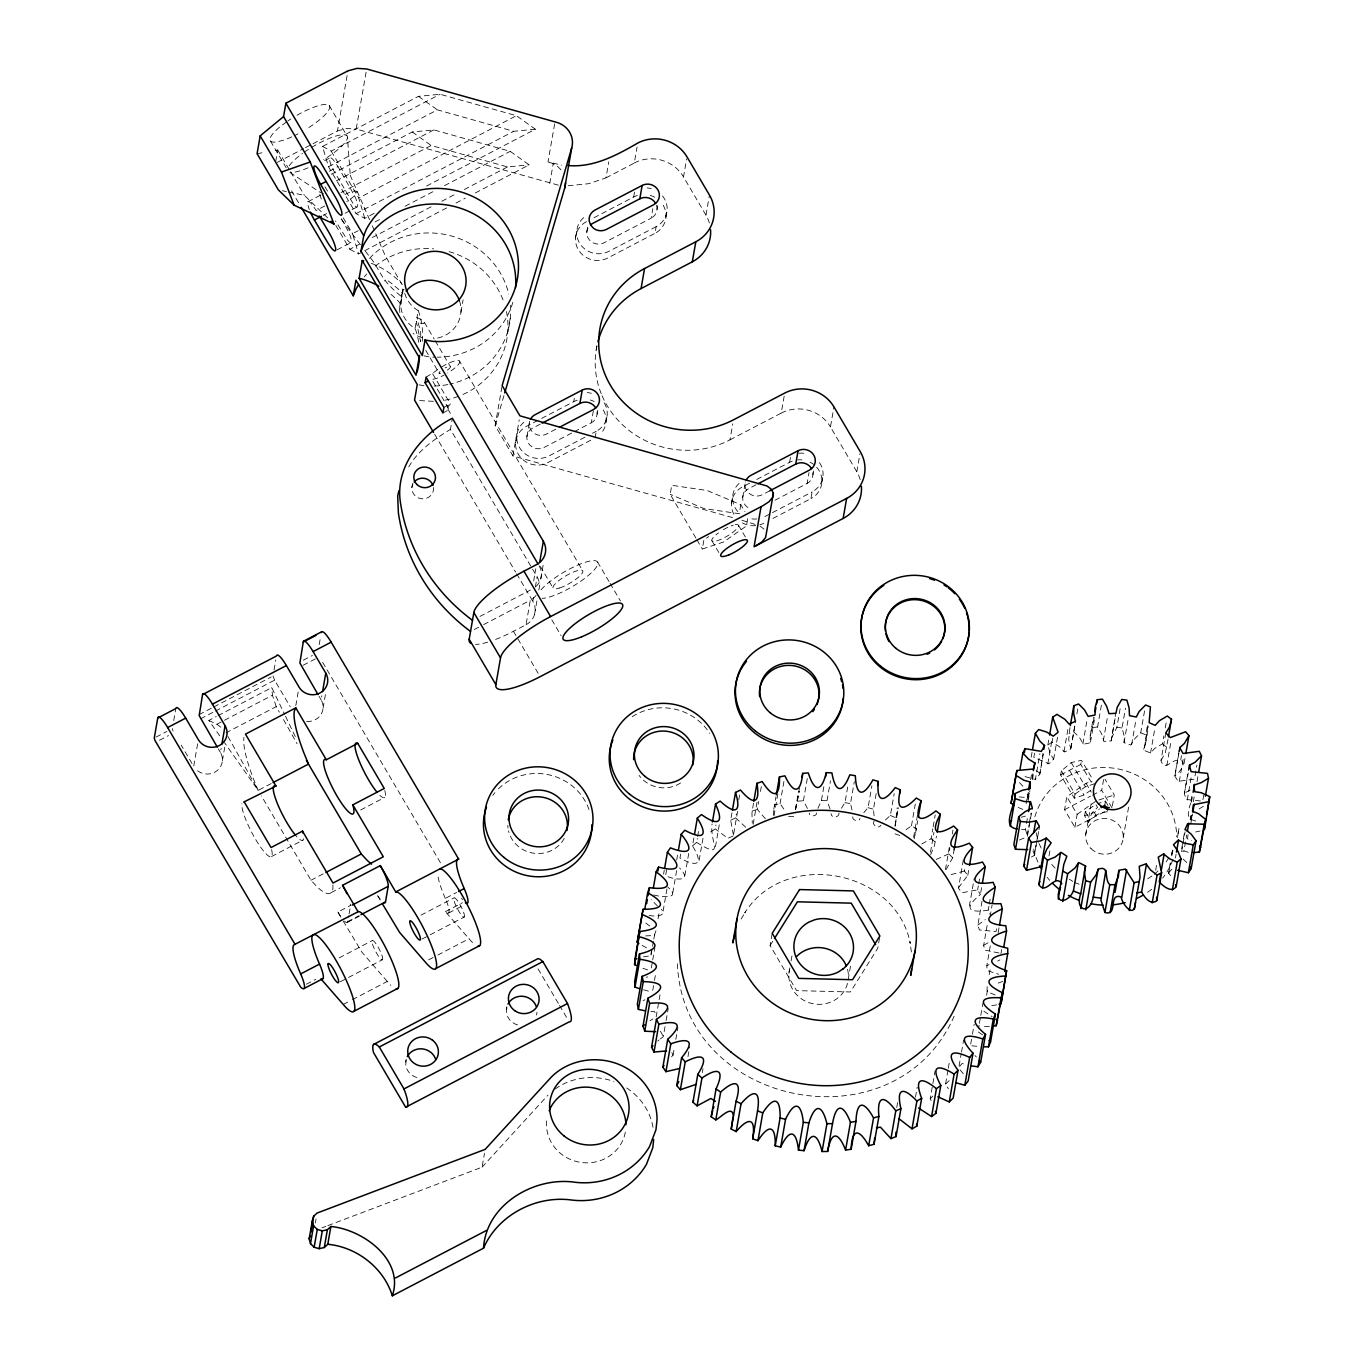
<?xml version="1.0" encoding="UTF-8"?>
<svg xmlns="http://www.w3.org/2000/svg" width="1364" height="1364" viewBox="0 0 1364 1364"><rect width="100%" height="100%" fill="white"/><g stroke="black" fill="none" stroke-linecap="round" stroke-linejoin="round"><path stroke-width="0.75" stroke-dasharray="5 3.75" d="M852.807 816.831C851.682 820.514 859.371 822.287 860.002 818.502M666.621 869.721L665.581 875.671C674.737 880.121 693.441 882.355 679.562 867.947M649.145 915.244C653.629 916.881 667.508 916.659 661.387 909.191M332.952 884.912L332.901 888.68A90.45 17.732 62.4 0 1 316.448 886.208L310.975 880.24L261.394 795.877M1190.704 803.072C1185.964 816.729 1187.891 820.054 1199.399 821.657M1189.186 765.75L1184.327 793.575L1186.237 799.492L1202.656 801.214L1203.696 795.263M1179.297 749.927L1174.779 776.048L1178.172 781.35L1194.438 779.134L1196.876 765.221M990.264 945.883L986.803 965.763L987.127 970.571L998.636 974.271M1165.811 732.86L1160.952 760.703C1164.788 771.547 1170.96 760.157 1177.388 760.345C1189.203 758.93 1180.406 772.536 1174.796 775.775M982.029 901.263L977.852 925.116L979.437 929.992L996.061 931.51L997.101 925.542M773.252 815.041L774.616 804.76L780.055 803.652L785.084 810.847M963.291 859.951L958.483 888.356L962.046 892.721L977.63 889.874L980.392 894.562C963.478 908.202 968.235 913.437 988.235 910.146L990.349 915.125L992.071 905.184M753.474 803.208L751.956 813.149L752.297 823.14M1147.84 725.46L1144.038 750.336L1150.568 753.03L1154.558 748.546L1162.469 743.84L1163.867 735.895M987.11 986.632L987.093 991.679L995.737 995.191M947.98 1070.211L945.525 1084.414L948.389 1088.745M1101.413 705.12L1097.594 726.995L1101.754 734.054L1103.902 741.402L1111.183 740.874L1115.599 714.276M874.068 821.23C871.289 825.288 879.286 829.329 880.888 825.186M983.819 1011.218L992.088 1016.572M1170.278 862.901L1168.522 873.131L1171.386 876.421M895.057 826.226L897.222 807.744M1069.973 727.609L1068.694 739.441L1070.706 749.024L1064.5 751.99L1059.231 746.5L1052.053 742.169L1047.842 745.017L1050.229 753.729L1053.622 759.066L1048.95 763.84L1033.81 757.378L1034.85 751.411M671.582 1056.776L673.083 1055.02L671.463 1051.985M643.518 956.88L650.628 955.738L651.617 950.793M1094.167 717.6L1090.262 735.264L1090.126 742.851L1083.323 744.25L1079.623 737.702L1073.775 731.82L1068.933 733.576M680.653 854.103L679.954 858.075C697.788 867.76 703.977 864.35 692.469 845.919L693.867 837.973M653.714 894.937C660.96 897.103 682.171 899.473 667.831 887.111M1166.629 747.182L1162.469 743.84M1025.438 816.132L1021.227 817.241M1143.68 749.313L1145.555 743.687L1147.294 724.796M914.204 838.843L916.267 828.698L911.476 825.851L905.969 829.721M173.722 720.584L175.82 708.564M275.733 161.429L277.727 149.989L273.601 150.722M197.644 743.789L193.688 766.398L181.207 745.136M197.61 770.796A15.379 14.612 9.9 0 0 220.422 752.434L221.138 748.324M222.366 760.754L225.248 744.318M313.004 143.714L337.437 130.961L347.922 70.843M558.319 185.146L356.175 129.069L366.677 68.967M274.062 670.014L275.818 659.988M295.817 705.597L298.324 691.207M319.21 644.626L320.608 636.613M306.61 721.403A15.379 14.612 9.9 0 0 321.12 699.851L321.836 695.742M323.063 708.172L325.928 691.736M399.703 306.849L402.857 288.98M418.68 342.211A80.51 76.469 9.9 0 0 415.508 329.372L412.371 326.695A30.758 29.207 9.9 0 1 400.811 307.019L401.954 297.028C380.658 279.381 378.067 270.26 402.636 293.141L403.846 286.184M416.958 317.505C425.994 321.375 427.409 326.763 416.276 321.41L420.555 341.546L420.794 333.464L416.958 317.505L418.168 310.549L415.491 308.895A30.758 29.207 9.9 0 1 403.915 289.202M411.877 487.545L412.525 483.845M344.461 921.109A18.09 3.546 62.4 0 0 347.752 921.604L348.775 915.756M349.116 913.812L350.463 906.02A18.09 3.546 62.4 0 0 350.412 904.059M460.947 312.203L463.112 299.807M538.814 589.998A18.09 17.186 9.9 0 0 537.126 576.904L450.427 429.37L452.371 418.237M315.374 1222.962L316.056 1219.007M507.766 332.134L510.477 316.55M732.434 517.587L512.932 455.9L495.149 425.636L502.14 385.569M554.637 123.885L547.987 161.958L561.815 165.112M549.76 183.475L553.255 163.441M416.873 1077.458A15.379 14.612 9.9 0 1 414.059 1076.384L411.519 1074.815A15.379 14.612 9.9 0 1 405.739 1064.96L406.353 1058.14M512.932 455.9L519.224 419.839M515.626 442.55L517.519 431.894A21.705 20.631 9.9 0 1 524.27 421.868M526.879 436.753L529.215 423.386M575.54 237.899L577.432 227.242A21.705 20.631 9.9 0 1 584.184 217.234M586.793 232.102L587.799 226.39M495.609 639.46A54.27 13.197 -30.4 0 0 513.444 631.293L526.027 624.729L530.306 600.245A18.09 17.186 9.9 0 0 536.973 594.107M533.665 580.945L535.813 568.703M568.106 185.76L588.685 183.697L605.991 177.849L608.787 161.822M526.027 624.729A18.09 17.186 9.9 0 0 532.864 601.388L533.921 595.267M535.353 587.1L537.126 576.904M534.535 614.499L537.041 600.211M540.758 578.865L543.247 564.594M573.75 401.647L574.329 398.305M596.187 350.037L596.886 346.03M605.991 177.849L634.277 163.083L637.073 147.039M574.295 431.672L591.277 422.806L593.613 409.456M633.663 197.013L634.533 192M597.125 414.127L597.79 410.325M595.096 437.963L596.256 431.28A21.705 20.631 9.9 0 0 602.018 399.925M606.042 421.698L607.202 415.014M517.57 1024.893A15.379 14.612 9.9 0 1 514.757 1023.818L512.216 1022.233A15.379 14.612 9.9 0 1 506.436 1012.395L507.05 1005.558M327.837 1225.622L482.055 1167.175L484.476 1153.33M588.003 227.993A11.577 10.997 9.9 0 0 604.013 242.792L651.191 218.172L652.862 208.624M657.022 209.493L657.704 205.674M586.486 221.65A21.705 20.631 9.9 0 0 578.285 249.646A21.705 20.631 9.9 0 0 607.832 257.949L655.01 233.312L656.169 226.646A21.705 20.631 9.9 0 0 666.382 214.353L667.115 210.38A21.705 20.631 9.9 0 0 661.932 195.274M665.956 217.064L667.115 210.38M709.348 222.98A36.18 34.373 9.9 0 0 705.972 215.137L683.5 176.911L686.655 158.872M705.972 215.137L709.468 195.103M695.896 538.064L670.184 494.314L671.753 485.294L707.081 490.494L740.822 504.714L744.932 511.705M747.711 518.746L746.449 525.958L723.602 541.985L702.324 549.01L703.892 539.991L708.786 536.546M602.053 395.696A90.45 85.932 9.9 0 0 729.979 439.856L732.775 423.829M663.586 874.136L664.268 870.164M651.054 955.005L653.475 941.092M653.816 939.114L655.214 931.152M658.062 918.773L659.46 910.828M731.462 503.197L732.639 496.513M651.344 967.894L652.384 961.927M652.725 959.932L654.805 948.014M663.109 911.084L667.269 887.231M652.742 990.434L654.123 982.489M654.481 980.494L655.521 974.527M676.68 860.087L678.078 852.142M672.759 892.806L676.919 868.953M740.822 504.714L739.254 513.716L703.926 508.533L670.184 494.314M742.715 497.4L745.051 484.049M656.152 1016.896L660.312 993.043M684.864 875.62L689.366 849.789M692.469 845.919L696.612 842.406L697.311 838.434M697.652 836.439L698.692 830.471M660.432 1038.874L663.262 1036.725L665.768 1022.54M666.109 1020.562L668.207 1008.627M699.135 860.377L703.636 834.529M729.979 439.856L781.214 413.104L784.726 393.071M696.612 842.406C726.04 860.599 709.348 841.776 712.076 823.958M673.049 1055.293L674.43 1047.347M675.828 1039.402L677.908 1027.467M710.678 831.904L715.265 828.92L715.964 824.947M715.435 846.737L719.254 824.879M789.586 462.311L790.455 457.298M687.985 1056.657L689.724 1046.717M733.389 834.956L730.661 820.258L732.059 812.296M730.661 820.258L735.622 817.854L736.321 813.882M738.742 799.969L739.782 794.001M733.747 833.523L738.248 807.676M702.307 1072.633L703.006 1068.643M775.042 500.213L807.113 483.47L809.023 472.575M812.961 474.791L813.626 470.972M753.167 824.333L757.685 798.486M772.996 518.422L810.932 498.61L812.092 491.927A21.705 20.631 9.9 0 0 817.854 460.572M765.357 818.758L757.344 809.398L758.725 801.435M760.464 791.495L761.845 783.55M860.19 479.634A36.18 34.373 9.9 0 0 856.814 471.791L830.454 426.932L833.95 406.898M821.878 482.362L823.038 475.678M773.814 809.074L775.946 796.781M774.002 815.877L778.162 792.024M780.055 803.652L784.215 779.799M879.524 938.04L877.751 948.236L850.42 991.969L796.593 990.622L770.097 945.542L772.229 933.3M795.468 809.193L798.588 791.308M795.638 809.722L799.457 787.863M795.451 809.415L799.577 791.239M856.814 471.791L859.951 453.752M807.454 808.477L803.413 800.753L807.573 776.9M788.921 973.35L789.637 969.207M791.086 960.938L792.518 952.669M817.957 808.323L821.435 800.48L823.856 786.568M829.994 808.869L827.027 800.736L830.488 780.856M841.418 808.221L844.964 802.646L848.084 784.76M852.023 810.011L850.488 803.584L854.307 781.708M863.787 812.739L868.067 807.659L871.886 785.8M874.102 815.808L873.437 809.261L876.217 793.354M850.522 966.155L848.357 978.551A29.855 28.354 9.9 0 1 813.524 1003.836A29.855 28.354 9.9 0 1 789.927 967.877M885.424 819.952L890.368 815.45L894.187 793.575M895.193 824.504L897.972 808.596M895.142 826.038L898.33 807.744M911.476 825.851L915.295 803.993M913.59 837.411L917.409 815.553M915.602 833.012L917.733 820.719M921.774 843.992L931.066 838.741L932.806 828.801M933.146 826.806L935.227 814.888M930.487 852.227L933.948 832.347M930.657 854.648L934.204 846.328L936.488 836.166M896.728 1107.517L898.126 1099.554M949.31 847.419L945.133 871.272L952.72 857.751L954.101 849.806M952.72 857.751L948.815 853.881L949.856 847.914M952.277 834.001L952.976 830.011M915.483 1097.133L917.222 1087.193M958.432 887.794L967.775 875.33L964.416 871.016L965.115 867.027M967.775 875.33L969.156 867.385M931.101 1100.612L930.214 1098.736L935.073 1070.911M969.378 906.02L974.237 878.194M977.63 889.874L978.329 885.901M978.67 883.906L979.71 877.939M948.321 1068.217L949.702 1060.271M980.733 892.567L982.114 884.622M959.08 1066.017L961.16 1054.099M961.518 1052.104L963.598 1040.186M988.235 910.146L988.934 906.173M989.275 904.179L990.656 896.233M998.96 952.993L984.655 950.077L983.666 945.337L987.144 925.457M970.691 1044.142L972.089 1036.197M972.43 1034.202L974.169 1024.262M982.489 1034.833L978.141 1031.815L979.079 1025.302M979.42 1023.307L980.46 1017.339M980.801 1015.362L982.898 1003.427M989.19 974.714L990.571 966.769M986.598 995.311L987.979 987.366M998.175 932.703L999.215 926.736M1031.201 757.173L1032.241 751.206M1026.12 803.737L1027.842 793.797M1019.232 796.951L1027.484 797.616L1028.524 791.666M1030.604 779.731L1031.985 771.785M1000.954 953.589L1001.653 949.617M1027.706 799.27L1029.104 791.308M1028.183 800.515L1029.905 790.574M1031.968 778.605L1033.008 772.655M1032.446 779.611L1033.827 771.649M1021.5 829.653L1025.421 829.465L1026.12 825.493M1026.461 823.498L1027.859 815.553M1043.307 754.122L1039.777 774.275L1035.378 779.475L1039.897 753.627M1027.245 834.853L1028.985 824.913M1029.343 822.935L1031.065 812.995M1027.45 836.217L1030.229 820.31M1030.57 818.315L1032.309 808.375M1039.845 774.002L1043.051 753.337M1047.842 745.017L1048.882 739.049M1047.825 763.84L1052.326 737.992M1052.053 742.169L1052.752 738.197M1031.406 857.069L1034.27 855.45L1038.447 831.597M1034.27 855.45L1039.453 827.147M1053.639 759.356L1058.157 733.508M1063.988 751.717L1068.148 727.865M1090.961 790.131L1084.005 795.007L1074.303 798.196L1060.646 774.957L1061.362 770.848L1071.217 762.578L1081.499 760.328L1093.058 780.003M1049.018 855.91L1050.058 849.942M1070.876 748.222L1075.156 723.875M1076.895 713.935L1077.935 707.967M1070.893 748.495L1075.753 720.669M1104.584 811.733L1074.9 827.249L1064.585 809.687L1066.836 796.781L1086.051 783.311L1092.018 781.35M1082.897 743.857L1087.057 720.004M1074.303 798.196L1075.037 794.087L1061.362 770.848M1091.285 782.322L1080.765 764.437L1081.499 760.328M1090.262 735.264L1093.382 717.362M1074.9 827.249L1077.151 814.342L1066.836 796.781M1090.501 742.118L1094.661 718.265M1084.619 815.757L1085.335 811.648L1095.769 804.334L1097.543 807.352L1091.746 813.115L1088.404 822.185L1084.619 815.757L1094.32 812.552L1099.537 808.903M1085.727 834.683L1091.746 800.276M1103.34 740.754L1107.5 716.901M1112.018 807.863L1101.703 790.319L1103.953 777.412M1111.183 740.874L1115.36 717.021M1111.37 738.47L1116.877 727.285L1120.697 705.427M1104.755 805.237L1105.471 801.128L1097.713 803.686M1144.549 710.968L1140.73 732.843L1134.899 738.538L1130.637 745.085L1124.021 742.613L1124.379 736.696L1122.043 727.984L1125.505 708.104M1112.342 806.022L1114.269 794.956L1104.976 779.168M1124.021 742.613L1128.574 716.782M1131.643 744.591L1136.144 718.76M1123.203 837.956L1128.863 805.578M1145.419 744.522L1148.539 726.62M1150.568 753.03L1155.069 727.183M1165.248 727.933L1166.646 719.987M1168.027 739.22L1165.419 752.536L1160.952 760.703M1166.783 765.647L1171.284 739.799M1155.7 870.351L1157.047 861.843M1175.035 775.264L1178.854 753.388M1180.764 759.612L1181.463 755.622M1179.263 781.64L1183.423 757.787M1184.088 763.465L1185.128 757.514M1171.659 854.955L1172.699 848.988M1168.692 873.659L1170.431 863.719M1171.812 855.774L1172.852 849.806M1184.327 793.575L1188.249 773.013M1177.609 836.422L1179.059 828.153L1177.32 837.632M1175.427 858.024L1176.126 854.052M1187.226 800.037L1191.744 774.189M1181.667 848.681L1183.048 840.718M1183.389 838.741L1185.128 828.801M1181.65 851.699L1182.69 845.731M1183.031 843.753L1185.111 831.818M1191.045 801.094L1192.085 795.127M1191.403 802.237L1192.784 794.291M1188.334 852.278L1183.935 850.948L1186.714 835.041M1190.175 819.662L1190.874 815.689M1193.295 801.776L1194.694 793.814M1190.482 820.173L1191.522 814.223M1197.012 781.674L1198.393 773.712M1191.386 819.406L1192.085 815.433M1190.772 823.992L1192.511 814.052M415.065 328.366L416.276 321.41M1034.594 854.989L1032.923 850.914M402.687 289.748L402.636 293.141M983.666 945.337L988.559 942.473M1188.044 834.598L1187.498 838.894L1191.659 840.48M816.559 812.961C816.934 816.814 809.023 816.883 809.176 813.063M930.214 1098.736L932.788 1096.127M655.982 930.708L654.345 935.465L645.036 935.943M495.149 425.636L504.714 392.968M986.803 965.763L989.053 964.553M977.852 925.116L985.388 919.609M945.542 1084.124L949.753 1080.066M382.483 959.71L382.704 958.415A10.861 2.131 62.4 0 0 377.947 946.821A10.861 2.131 62.4 0 0 372.236 940.597L372.014 941.91A10.861 2.131 62.4 0 0 376.771 953.504A10.861 2.131 62.4 0 0 382.483 959.71L347.615 977.92M464.254 917.017L464.476 915.721A10.861 2.131 62.4 0 0 459.719 904.127A10.861 2.131 62.4 0 0 454.007 897.904L453.786 899.217A10.861 2.131 62.4 0 0 458.543 910.811A10.861 2.131 62.4 0 0 464.254 917.017L429.387 935.227M1168.539 872.841L1173.108 867.896M838.979 813.08C839.644 817.923 830.676 818.059 831.085 813.609M1171.505 853.915L1172.972 850.352M1088.404 822.185C1092.428 815.604 1101.038 812.074 1108.557 811.699M954.118 1016.265C894.972 1150.346 679.289 1106.716 677.311 960.017M741.129 919.046L745.511 911.783L744.744 912.891C784.794 848.868 895.483 869.021 910.265 943.138L909.924 941.808L911.749 954.374M408.774 466.914C418.117 450.291 434.536 439.123 450.427 429.37M1182.741 851.579L1183.935 850.948M770.097 945.542L773.371 940.29M1166.101 861.963L1169.34 857.138M959.745 1066.307L962.063 1063.494L965.559 1064.517M482.055 1167.175L547.97 1095.156M1154.404 874.392L1160.014 868.885M426.097 377.146L434.877 371.69A17.186 4.177 -30.4 0 1 438.117 369.235M432.627 373.736L450.41 403.983L448.364 406.336A17.186 4.177 -30.4 0 0 449.165 409.575L431.655 379.294L433.564 379.175A17.186 4.177 -30.4 0 0 443.863 375.202M971.833 1045.796L979.488 1046.546M657.721 1041.056L659.136 1039.88M286.474 121.925L279.995 126.835A34.373 8.355 -30.4 0 0 277.386 141.788L283.286 140.236A34.373 8.355 -30.4 0 0 297.966 133.86M899.729 835.484L894.409 833.643M733.099 835.996L727.916 838.331L715.265 828.92M1190.226 790.08L1184.787 792.876M1203.338 806.329L1197.541 809.926M1075.037 794.087L1085.454 786.772L1095.156 783.584M1077.151 814.342L1096.366 800.856L1114.269 794.956M1147.772 878.74L1152.751 875.483M1019.419 840.036L1026.904 836.848M649.946 1020.766L652.947 1018.925M555.165 1089.018C571.908 1076.81 594.636 1074.474 613.953 1081.499M936.13 859.456L948.815 853.881M1060.646 774.957L1080.765 764.437M277.284 162.367L303.592 148.625M305.485 147.636L311.111 144.703M374.128 213.415L364.751 218.308L356.055 213.619L328.485 166.715L322.518 146.442L418.458 96.35L440.129 94.269L516.427 115.701L535.37 129.205L426.625 185.998M322.518 146.442L331.213 151.131L440.129 94.269M324.7 160.611L329.935 157.866M328.485 166.715L437.401 109.853L513.699 131.302L535.37 129.205M329.27 171.233L338.016 166.681L354.964 196.552A15.379 3.018 62.4 0 1 353.583 204.412L332.305 168.198A15.379 3.018 62.4 0 1 333.668 160.321L338.016 166.681M331.35 174.234L412.235 131.984L433.905 129.904L510.204 151.353L529.147 164.856L474.774 193.245M336.26 180.883L433.905 129.904M307.991 201.719L323.711 193.518M341.051 192.563L431.177 145.488L507.493 166.937L529.147 164.856M324.803 205.964L316.073 210.533A15.379 3.018 62.4 0 0 308.571 201.565A15.379 3.018 62.4 0 0 309.321 209.51M323.149 215.427L326.644 213.602M364.751 218.308L358.766 198.036L516.427 115.701M345.092 213.261L350.343 210.516M352.083 209.613L357.334 206.868M356.055 213.619L513.699 131.302M446.659 207.925L358.527 253.943L352.56 233.67L358.186 230.738M375.066 221.906L382.585 217.984M405.108 206.237L435.133 190.551M444.511 185.657L510.204 151.353M337.13 249.817L351.111 242.519M335.8 225.401L349.832 249.254L359.209 244.361M372.355 237.489L432.405 206.135M441.8 201.241L456.821 193.398M464.323 189.477L507.493 166.937M456.036 203.031L465.397 198.138M594.005 217.711L634.004 196.842A21.722 20.631 9.9 0 1 637.551 195.444M656.169 226.646L608.992 251.266A21.705 20.631 9.9 0 1 586.708 250.362A21.705 20.631 9.9 0 1 576.716 231.232M443.88 407.41L450.41 403.983M442.908 412.968L449.438 409.558M537.859 420.385L526.572 426.284A21.705 20.631 9.9 0 0 518.371 454.28A21.705 20.631 9.9 0 0 547.919 462.584L591.379 439.89M541.61 418.424L574.091 401.476A21.722 20.631 9.9 0 1 577.637 400.078M540.263 424.136L532.727 428.074A11.577 10.997 9.9 0 0 528.345 443.01A11.577 10.997 9.9 0 0 544.1 447.443L572.403 432.661M555.779 429.2L546.435 434.076A11.577 10.997 9.9 0 1 529.607 421.271M584.934 437.196L549.078 455.917A21.705 20.631 9.9 0 1 516.905 439.907L516.803 435.866M592.488 433.258L596.256 431.28M156.076 737.089L166.902 731.428M199.059 714.634L212 707.882M213.858 706.91L271.163 676.987M159.469 740.277L168.488 735.571M200.644 718.777L213.585 712.025M215.427 711.053L274.607 680.159L290.225 706.723M219.672 735.776L208.845 720.431L216.245 716.56M218.087 715.606L271.743 687.592L284.599 714.361M208.845 720.431L216.842 724.25L272.442 695.231L271.743 687.592M225.913 732.877L276.227 706.603L279.347 712.161M479.958 616.409L530.374 590.083M749.569 483.197L742.408 486.931A21.705 20.631 9.9 0 0 734.207 514.944M756.73 479.463L789.927 462.14A21.722 20.631 9.9 0 1 793.473 460.725M474.28 629.486L481.748 625.599M483.623 624.61L530.306 600.245M756.099 484.783L748.563 488.738A11.577 10.997 9.9 0 0 751.155 508.977M769.825 490.801L762.271 494.74A11.577 10.997 9.9 0 1 745.443 481.918M764.914 516.564L770.575 513.614M772.467 512.625L812.092 491.927M271.214 783.567L258.171 790.37L224.48 742.613M271.504 856.541L302.961 840.105M360.676 809.977L384.716 797.411M310.975 880.24L324.018 873.42M331.111 892.653L340.42 887.794M340.864 917.085L337.897 912.039L351.111 905.15M347.752 921.604L359.073 915.687M347.206 922.524L360.42 915.636M472.575 942.592A43.409 8.508 62.4 0 1 469.046 938.739L445.38 911.646A21.739 4.263 62.5 0 0 445.329 898.399L456.65 892.482M339.227 957.852L372.236 940.597M420.982 915.159L454.007 897.904M306.371 984.228L315.8 979.301M445.38 911.646L462.362 902.78M448.739 912.959L463.828 905.065M340.284 981.739L345.791 978.875M422.056 939.046L427.563 936.181M343.251 1004.433L350.582 1000.596M352.423 999.641L387.274 981.432A43.409 8.508 62.4 0 0 390.803 985.285M428.688 959.813L436.02 955.994M437.861 955.022L469.046 938.739M1064.585 809.687L1090.569 796.133M1092.428 795.161L1101.703 790.319M997.715 961.023L999.897 959.881M303.371 660.176L312.39 655.47M303.149 665.257L317.59 657.721M643.109 1000.699L644.933 999.744M337.437 130.961L346.609 128.472L356.175 129.069M1002.881 981.364L996.487 983.734M321.904 1227.873L325.86 1226.372M752.093 811.154L757.344 809.398M1200.013 831.017L1195.614 832.006M646.178 977.272L647.627 976.914M964.416 871.016L948.321 875.347M996.624 1004.876L990.434 1005.899M257.08 153.689L265.349 152.205M793.643 816.61L788 816.61M1092.445 727.541L1097.594 726.995M1027.484 797.616L1030.349 791.256M797.855 801.179L803.413 800.753M989.377 1026.427L983.683 1026.478M433.377 401.323L416.31 400.419M650.85 1011.355L654.72 1011.713L656.135 1016.333M660.398 1031.235L663.347 1036.452M821.435 800.48L827.027 800.736M1025.063 776.61L1035.378 779.475M1116.877 727.285L1122.043 727.984M844.964 802.646L850.488 803.584M424.085 355.885L429.387 356.857A80.51 76.469 9.9 0 0 435.304 357.163M419.038 384.836L424.34 385.807M1022.812 809.381L1016.163 806.618M282.365 190.721L286.372 191.574M288.367 191.983L304.411 195.376L328.076 218.325M643.586 989.804L651.122 991.884M1025.421 829.465L1027.467 835.655M741.914 520.247L758.333 525.413M647.61 969.872L640.807 967.553M868.067 807.659L873.437 809.261M1074.44 882.406L1080.135 884.588M1140.73 732.843L1145.572 734.736M890.368 815.45L895.483 817.684M646.536 947.809L641.029 944.809M349.832 249.254L358.527 253.943M216.842 724.25L221.906 727.933M1069.308 879.217L1072.735 881.349M289.969 172.461L320.711 192.699M418.458 96.35L437.401 109.853M412.235 131.984L431.177 145.488M1039.59 773.218L1036.555 770.796M649.776 926.088L644.371 921.911M1183.117 859.098L1187.021 862.747M760.021 526.078L764.471 529.471M931.066 838.741L935.448 842.134M735.622 817.854L745.767 827.3M1022.881 786.261L1017.987 780.958M1055.105 868.152L1049.82 862.236M657.482 906.037L651.31 899.694M974.936 1055.497L976.368 1056.981M960.12 1069.905L963.325 1073.707M387.274 981.432L361.903 952.174L341.853 918.756M360.386 244.685L340.523 218.104M365.433 251.266L374.282 262.809L384.938 280.95M400.743 304.002L400.061 303.098A80.51 76.469 9.9 0 0 388.672 292.544M461.543 898.211L462.549 899.626M1105.471 801.128L1108.318 805.971M1086.051 783.311L1091.2 792.092M1071.217 762.578L1085.454 786.772M1069.785 770.813L1084.005 795.007M1094.32 812.552L1096.093 815.587M1085.335 811.648L1089.12 818.076M738.436 525.208L745.358 536.973M711.906 540.741L718.811 552.505M696.97 539.888L702.324 549.01M597.603 562.121L609.026 581.524M610.049 583.298L620.432 600.944M329.15 105.471L346.933 135.735A34.373 8.355 -30.4 0 1 323.558 159.707M441.8 366.831A17.186 4.177 -30.4 0 1 459.446 361.017L582.616 570.578M331.213 151.131L358.766 198.036M402.244 284.718L385.398 256.057L372.15 225.469M424.443 322.484L434.161 339.005M435.235 340.847L450.342 366.541M425.738 350.36L439.225 373.293M324.99 186.783L328.008 191.915M343.251 217.848L352.56 233.67M341.46 218.769L348.741 232.204A15.379 3.018 62.4 0 1 347.377 240.064L335.51 220.917M447.886 409.081L452.2 416.395M540.366 566.435L553.273 588.378M277.727 149.989L289.475 169.954M290.532 171.779L304.411 195.376M270.481 141.089L286.167 167.772M551.772 619.785L561.098 635.675M291.555 190.824L300.165 205.487M434.639 434.298L515.592 572.01M516.666 573.852L532.864 601.388M513.444 631.293L540.127 676.68M538.064 968.883L558.456 1003.597M559.53 1005.421L568.123 1020.033M322.637 662.29L441.407 864.367M319.04 696.322L321.12 699.851M377.606 895.688L380.573 900.734M218.342 748.904L220.422 752.434M283.507 719.578L297.045 743.704M227.993 736.577L258.171 790.37L253.585 779.236A90.45 17.732 62.4 0 1 244.003 737.395M274.607 680.159L273.022 676.015M276.227 706.603L272.442 695.231M285.519 716.288L296.534 739.237M1039.061 843.532L1041.516 848.885M369.593 219.775L350.054 174.882L350.326 175.99L347.479 137.935M418.168 310.549L418.612 311.555A80.51 76.469 9.9 0 1 422.431 341.273M173.04 731.07L172.324 728.598M319.875 194.251L322.262 202.366M1036.163 832.807L1038.362 842.253M401.954 297.028L401.903 294.181M340.233 915.773A18.09 3.546 62.4 0 1 337.897 912.039M271.607 849.602A30.758 6.036 62.4 0 1 258.325 843.753A30.758 6.036 62.4 0 1 241.888 803.737M380.215 899.149A18.09 3.546 62.4 0 1 377.964 896.063M445.329 898.399A43.409 8.508 62.4 0 1 437.742 874.46M303.575 838.758A30.758 6.036 62.4 0 1 295.477 835.194M384.818 790.489A30.758 6.036 62.4 0 1 379.738 795.229M632.248 716.697A54.27 51.559 9.9 0 1 709.706 733.338M680.568 782.97A29.855 28.354 9.9 0 1 639.051 775.383M653.015 1127.329A61.602 58.516 9.9 0 0 645.905 1108.028A61.653 58.567 9.9 0 0 625.445 1087.176M625.36 1132.137A39.778 37.783 9.9 0 1 579.393 1162.162A39.778 37.783 9.9 0 1 547.083 1117.832M492.847 795.331A54.27 51.559 9.9 0 1 494.927 792.62M498.406 788.852A54.27 51.559 9.9 0 1 551.278 775.383A54.27 51.559 9.9 0 1 590.101 813.08M564.236 838.366A29.855 28.354 9.9 0 1 533.955 853.25A29.855 28.354 9.9 0 1 508.55 830.847M508.039 828.101A29.855 28.354 9.9 0 1 507.834 825.305M345.058 194.472A14.475 3.512 -30.4 0 1 356.857 191.83A14.475 3.512 -30.4 0 1 346.78 201.514M459.446 361.017A17.186 4.177 -30.4 0 1 447.75 373.003M539.07 565.77A18.09 17.186 9.9 0 1 536.018 586.469M798.793 453.24A21.705 20.631 9.9 0 1 807.215 453.973M816.678 467.255A21.722 20.631 9.9 0 1 810.932 498.627M797.616 459.924A21.722 20.631 9.9 0 1 801.862 459.89M810.028 462.174A21.722 20.631 9.9 0 1 813.609 464.408M763.755 523.247A21.705 20.631 9.9 0 1 759.867 524.816M755.724 525.634A21.705 20.631 9.9 0 1 739.731 521.15M756.884 518.951A21.705 20.631 9.9 0 1 748.444 518.218M737.822 511.619A21.705 20.631 9.9 0 1 740.106 482.532M781.214 413.104A36.18 34.373 9.9 0 1 830.454 426.932M587.202 392.559A21.705 20.631 9.9 0 1 591.379 393.326M603.297 409.95A21.722 20.631 9.9 0 1 601.507 432.814M590.22 399.993A21.722 20.631 9.9 0 1 594.192 401.528M647.116 187.925A21.705 20.631 9.9 0 1 651.293 188.675M663.211 205.316A21.722 20.631 9.9 0 1 655.01 233.329M650.134 195.359A21.722 20.631 9.9 0 1 657.687 199.11M634.226 162.998A36.18 34.475 11.1 0 1 683.5 176.911M601.234 393.736A90.45 85.932 9.9 0 1 596.955 345.893M487.732 642.171A54.27 13.197 -30.4 0 1 475.524 644.354M433.445 487.425A10.861 10.315 9.9 0 1 420.828 498.644A10.861 10.315 9.9 0 1 413.019 483.691M812.893 472.626A11.577 10.997 9.9 0 1 807.113 483.47M597.057 411.979A11.577 10.997 9.9 0 1 591.277 422.806M656.476 205.214A11.577 10.997 9.9 0 1 651.191 218.172M735.196 524.697A15.379 3.734 -30.4 0 1 733.355 531.926A15.379 3.734 -30.4 0 1 714.071 541.389A15.379 3.734 -30.4 0 1 718.436 532.915M723.363 529.692A15.379 3.734 -30.4 0 1 728.581 526.964M731.053 525.924A15.379 3.734 -30.4 0 1 733.286 525.157M311.657 147.363A34.373 8.355 -30.4 0 1 346.933 135.735M308.094 167.789A34.373 8.355 -30.4 0 1 290.805 172.324M289.219 165.862A34.373 8.355 -30.4 0 1 302.552 153.399M304.257 152.171A34.373 8.355 -30.4 0 1 310.139 148.284M296.96 115.275A34.373 8.355 -30.4 0 1 329.423 105.812A34.373 8.355 -30.4 0 1 305.775 129.461M287.889 120.936A34.373 8.355 -30.4 0 1 290.839 118.992M447.307 370.173A6.513 1.586 -30.4 0 0 450.154 367.581L450.444 366.967A6.513 1.586 -30.4 0 0 445.124 367.922M440.521 373.429A6.513 1.586 -30.4 0 1 440.043 371.468M512.83 302.348A80.51 76.469 9.9 0 1 437.281 357.18M510.494 305.28A80.51 76.469 9.9 0 1 449.796 384.154M447.869 384.563A80.51 76.469 9.9 0 1 434.212 386.08M369.491 258.461A80.51 76.469 9.9 0 1 449.915 235.58A80.51 76.469 9.9 0 1 508.772 294.113M459.48 300.864A30.758 29.207 9.9 0 1 434.059 338.63M422.107 337.59A30.758 29.207 9.9 0 1 413.036 333.413M399.84 312.578A30.758 29.207 9.9 0 1 402.909 295.903M371.264 263.303A80.51 76.469 9.9 0 1 401.886 283.865M506.453 311.538A80.51 76.469 9.9 0 1 460.111 395.696M458.304 396.395A80.51 76.469 9.9 0 1 443.215 400.505M364.273 276.892A80.51 76.469 9.9 0 1 366.763 274.045M375.134 266.219A80.51 76.469 9.9 0 1 433.582 248.845M449.097 251.675A80.51 76.469 9.9 0 1 503.947 302.416M541.048 589.845A34.373 8.355 -30.4 0 1 586.077 562.019A34.373 8.355 -30.4 0 1 587.765 575.932A34.373 8.355 -30.4 0 1 542.088 598.319M549.607 162.418A21.705 20.631 9.9 0 1 562.667 172.358M847.504 969.327A29.855 28.354 9.9 0 1 848.442 976.709M1172.904 859.542A72.36 68.746 9.9 0 1 1162.622 878.143M1151.625 889.26A72.36 68.746 9.9 0 1 1145.197 893.863M1049.717 880.343A72.36 68.746 9.9 0 1 1047.16 877.308M1037.987 862.184A72.36 68.746 9.9 0 1 1033.349 847.317M1034.85 816.746A72.36 68.746 9.9 0 1 1113.877 768.222A72.36 68.746 9.9 0 1 1176.723 836.848M506.368 1009.531A15.379 14.612 9.9 0 1 506.879 1006.717M536.99 1012.207A15.379 14.612 9.9 0 1 536.478 1015.021M405.671 1062.096A15.379 14.612 9.9 0 1 406.182 1059.282M559.683 587.952A17.186 4.177 -30.4 0 0 582.888 571.687A17.186 4.177 -30.4 0 0 561.269 578.796A17.186 4.177 -30.4 0 0 559.683 587.952M1091.064 848.647A18.806 17.868 9.9 0 0 1122.572 841.4A18.806 17.868 9.9 0 0 1099.776 818.912A18.806 17.868 9.9 0 0 1091.064 848.647"/><path stroke-width="1.5" d="M1135.394 902.491C1134.712 919.558 1122.487 904.792 1121.123 896.983C1107.807 892.533 1118.514 916.403 1104.925 912.482L1109.784 884.656C1103.919 879.712 1109.887 864.606 1098.105 869.277L1093.246 897.12C1090.024 914.937 1074.542 911.067 1080.714 893.863L1085.574 866.038L1079.316 862.798L1078.259 863.156L1073.4 890.999C1067.756 904.042 1052.428 904.161 1060.561 887.231M1058.259 899.098L1063.835 864.299L1066.836 856.234L1061.09 852.364L1055.156 857.018L1047.501 860.224L1043.699 856.78L1046.699 849.329L1051.15 842.901L1046.376 838.076L1040.613 840.872L1031.389 842.441L1028.592 838.212L1039.368 826.328L1036.367 820.872L1028.763 822.185L1020.357 821.469L1018.738 816.729L1025.165 811.631L1032.36 808.102L1030.57 801.708L1024.057 801.503L1015.106 798.622L1014.765 793.678L1022.352 790.285L1030.263 788.58L1030.195 781.998L1023.904 780.259L1015.941 775.366L1016.913 770.507L1033.435 769.006L1035.123 763.141L1028.558 759.134L1022.847 753.116L1025.046 748.666L1041.329 751.376L1044.602 745.631L1039.931 741.232L1035.361 733.321L1038.669 729.552L1046.717 732.059L1053.247 736.151L1058.106 732.246L1052.701 717.191L1056.912 714.344L1064.841 719.271L1069.086 724.062L1075.361 721.403L1073.707 713.781L1073.792 705.751L1078.617 703.995L1084.482 709.877L1088.182 716.407L1094.985 715.026L1095.121 707.422L1097.304 699.698L1102.453 699.169L1106.613 706.211L1109.034 713.679L1115.923 713.304L1117.235 707.251L1121.737 699.459L1126.903 700.158L1129.102 707.95L1129.511 715.708L1136.314 716.987L1139.179 711.462L1145.59 705L1150.415 706.91L1149.153 722.681L1155.189 725.358L1159.417 720.703L1167.328 716.015L1171.488 719.34M1105.897 870.334L1100.919 900.189L1104.925 912.482M874.682 1137.764L874.034 1144.294L868.68 1145.726C858.996 1128.233 851.92 1128.233 851.119 1149.289L845.595 1150.057C838.246 1131.37 831.256 1130.909 827.658 1151.438L822.066 1151.523C817.207 1131.898 810.301 1131.063 804.044 1150.705L798.486 1150.108C796.252 1129.835 789.432 1128.659 780.685 1147.107L775.229 1145.828C775.741 1125.249 768.955 1123.714 757.941 1140.696L752.689 1138.77C755.997 1118.224 749.262 1116.315 736.185 1131.574L731.223 1129.034L732.997 1117.201M937.187 832.193L940.308 814.291L935.926 810.915C920.223 823.259 913.624 820.634 921.126 800.856L916.335 798.025C902.32 812.364 895.619 810.233 900.342 789.841L895.227 787.608C883.139 803.754 876.37 802.049 878.297 781.436L872.926 779.833C863.02 797.565 856.217 796.218 855.347 775.741L849.823 774.82C842.304 793.899 835.433 792.893 831.887 772.894L826.294 772.638C821.35 792.774 814.393 792.126 808.272 772.928L802.714 773.354C800.498 794.189 793.456 793.95 784.914 775.826L779.458 776.934C780.072 798.093 772.979 798.383 762.186 781.555L756.952 783.328C760.413 804.402 753.32 805.323 740.482 790.029L735.52 792.416L732.4 810.318M1204.207 829.534L1204.77 826.107M1204.548 829.397L1209.732 796.627L1201.207 792.706L1194.762 791.717L1193.824 785.187L1201.428 782.544L1208.487 778.281L1207.515 773.388L1191.096 771.666L1189.425 765.238L1195.086 762.254L1201.514 755.827L1199.297 751.308L1183.031 753.508L1179.741 747.677L1184.412 743.414L1188.948 735.639L1185.623 731.769L1170.278 737.6L1165.811 732.86L1169.204 727.626L1171.233 720.84M636.442 965.559L634.584 964.621L634.942 959.301L639.801 931.476C661.029 929.072 661.762 922.473 642.069 914.477L643.126 909.259C664.285 909.464 666.399 903.156 647.678 892.721L649.417 887.691C670.167 890.436 673.577 884.639 656.152 871.869L658.573 867.095C678.624 872.278 683.159 867.18 667.405 852.261L670.44 847.845C689.502 855.347 694.975 851.068 681.199 834.239L684.813 830.25C702.648 839.917 708.837 836.524 697.328 818.093L701.471 814.564C717.839 826.277 724.523 823.771 715.537 804.078L720.124 801.094C734.838 814.683 741.811 813.012 735.52 792.416M634.584 964.621L639.801 931.476M731.223 1129.034L736.083 1101.208C742.204 1081.072 735.537 1078.719 720.652 1092.07L715.793 1119.895L711.207 1116.775L716.049 1088.949C724.915 1069.632 718.402 1066.733 701.948 1078.037L697.089 1105.863L692.946 1102.214L697.788 1074.389C709.246 1056.265 703.006 1052.735 685.24 1061.857L681.608 1057.748C695.435 1041.175 689.638 1036.981 670.798 1043.835L667.729 1039.317C683.705 1024.62 678.539 1019.726 658.863 1024.228L656.425 1019.385C674.191 1006.854 669.894 1001.295 649.639 1003.358L647.866 998.278C667.064 988.116 663.825 982.029 643.262 981.603L642.188 976.351C662.444 968.713 660.432 962.234 639.852 959.284L639.477 953.965C660.415 948.918 659.75 942.268 639.443 936.778M653.646 1139.52L652.827 1147.653L646.451 1164.362A76.231 72.411 9.9 0 1 571.908 1200.064C536.308 1195.052 497.945 1214.812 483.521 1248.179L392.338 1295.8C383.693 1267.804 356.788 1246.986 327.786 1244.275L324.291 1247.514L319.193 1248.674L314.146 1247.259L310.498 1243.627L309.185 1238.802L312.288 1220.985L313.686 1216.194L317.096 1213.056L485.158 1149.358L551.073 1077.338C567.833 1060.169 594.84 1055.48 617.074 1063.698A61.653 58.567 9.9 0 1 657.039 1119.81L655.948 1129.835L649.571 1146.544A76.231 72.411 9.9 0 1 575.028 1182.264C534.398 1176.28 485.959 1204.514 483.521 1248.179M911.578 969.122L910.76 975.396L915.039 950.913A90.45 85.932 9.9 0 0 794.99 853.335A90.45 85.932 9.9 0 0 768.137 999.71A90.45 85.932 9.9 0 0 915.039 950.913M874.034 1144.294L878.893 1116.468C876.864 1095.292 883.957 1094.695 895.807 1110.773L890.948 1138.616L880.377 1127.107L876.455 1127.858M999.045 1004.296L1001.04 1003.768L1006.615 970.656C986.581 963.905 986.598 957.255 1007.74 953.538L1007.723 948.202C987.246 943.99 985.882 937.392 1006.547 931.049L1005.814 925.764C985.2 924.076 982.557 917.767 1002.335 908.85L1000.903 903.667C980.46 904.503 976.675 898.654 995.209 887.282L993.094 882.32C973.095 885.611 968.338 880.377 985.251 866.72L982.489 862.048C963.189 867.726 957.699 863.173 972.634 847.504L969.275 843.174C950.93 851.187 944.894 847.317 957.562 829.926L953.675 826.038C936.522 836.268 930.129 833.063 940.308 814.291M1001.04 1003.768L1006.615 970.656M315.885 635.436L303.251 642.035A18.09 3.546 62.4 0 1 313.106 651.6L325.774 673.151A15.379 14.612 9.9 0 1 319.977 692.98A15.379 14.612 9.9 0 1 299.057 687.115L286.372 665.547A18.09 3.546 62.4 0 0 276.517 655.982L202.554 694.6A18.09 3.546 62.4 0 1 212.426 704.165L225.094 725.716A15.379 14.612 9.9 0 1 219.28 745.562A15.379 14.612 9.9 0 1 198.36 739.68L185.692 718.129A18.09 3.546 62.4 0 0 175.82 708.564L157.764 717.993L154.268 738.026L154.985 740.499L300.711 987.178A21.756 4.263 62.4 0 0 300.677 973.93A43.409 8.508 62.4 0 1 293.993 944.792L358.544 911.51A43.409 8.508 62.4 0 1 387.683 951.714A43.409 8.508 62.4 0 1 396.191 988.815M283.559 116.588L260.183 135.871L257.08 153.689L278.341 189.869L294.13 205.18L333.992 224.054L310.242 161.975L283.559 116.588L285.894 103.238L347.922 70.843L357.095 68.371L366.677 68.967L556.597 122.334A21.705 20.631 9.9 0 1 571.687 148.011L564.696 188.079L504.714 392.968M202.554 694.6L199.195 715.606L217.302 747.131M221.855 744.215L225.094 725.716M301.239 207.328L353.242 295.783L355.953 280.183L417.265 384.512L414.554 400.095L433.564 432.456M361 251.249L363.728 235.665L366.319 229.323A80.51 76.469 9.9 0 1 464.613 193.142A80.51 76.469 9.9 0 1 516.786 281.922A80.51 76.469 9.9 0 1 432.115 341.273L425.039 339.977L422.329 355.561L361 251.249L363.591 244.906A80.51 76.469 9.9 0 1 456.872 207.14A80.51 76.469 9.9 0 1 515.541 287.599M362.227 260.541L419.157 357.402L416.054 375.219L359.124 278.341L362.227 260.541L363.762 260.814M303.251 642.035L299.892 663.023L318 694.549M322.552 691.633L325.774 673.151M425.125 382.704L426.097 377.146L443.88 407.41L442.908 412.968L425.125 382.704L428.398 380.999M310.924 1232.033L313.686 1216.194M310.498 1243.627L313.601 1225.827L312.288 1220.985M314.146 1247.259L317.266 1229.441L313.601 1225.827M319.193 1248.674L322.296 1230.857L327.394 1229.714L330.889 1226.475C362.841 1229.476 404.597 1259.876 392.338 1295.8M324.291 1247.514L327.394 1229.714M360.966 914.698L385.5 901.894L388.211 886.31A18.09 3.546 62.4 0 0 380.283 865.629L342.552 885.321A18.09 3.546 62.4 0 1 346.865 893.642M327.786 1244.275L330.889 1226.475M470.955 643.416A54.27 13.197 -30.4 0 1 469.182 639.239L473.854 612.521A54.27 13.197 -30.4 0 1 523.947 571.192L536.512 564.611A18.09 17.186 9.9 0 0 543.349 541.286L425.039 339.977M861.4 486.3A36.18 34.373 9.9 0 1 843.14 518.456L540.127 676.68A54.27 13.197 -30.4 0 1 495.865 684.626L500.52 657.908L473.854 612.521M539.786 561.695L543.349 541.286M542.156 423.147L579.905 403.437L582.223 390.087A11.577 10.997 9.9 0 1 598.898 396.498L599.393 398.612A11.577 10.997 9.9 0 1 593.613 409.456L559.513 427.256M590.783 224.651A11.577 10.997 9.9 0 1 592.641 223.44L639.818 198.803L642.137 185.453A11.577 10.997 9.9 0 1 658.812 191.864L659.306 193.978A11.577 10.997 9.9 0 1 653.527 204.805L606.349 229.442A11.577 10.997 9.9 0 1 593.545 228.317L590.595 225.009L589.18 220.917A11.577 10.997 9.9 0 1 594.96 210.073L642.137 185.453M597.926 341.784A90.45 85.932 9.9 0 1 641.063 288.571L644.558 268.538L695.811 241.786A36.18 34.373 9.9 0 0 709.468 195.103L686.996 156.877A36.18 34.373 9.9 0 0 637.772 143.05C616.477 155.36 593.204 167.942 567.697 165.487M641.063 288.571L692.298 261.82L695.811 241.786M638.932 943.462L637.21 942.302L642.069 914.477M643.126 909.259L637.21 942.302M644.899 908.612L647.678 892.721M646.655 903.582L647.337 899.609M648.036 895.636L649.417 887.691M639.477 953.965L634.618 981.79L634.993 987.11L639.324 988.61M634.993 987.11L639.852 959.284M653.39 887.776L656.152 871.869M657.891 871.085L658.573 867.095M642.188 976.351L637.329 1004.177L638.403 1009.428L645.172 1010.775M638.403 1009.428L643.262 981.603M664.626 868.169L667.405 852.261M655.658 1031.678L644.78 1031.201L643.007 1026.103L647.866 998.278M644.78 1031.201L649.639 1003.358M678.419 850.147L681.199 834.239M666.502 1050.911L654.004 1052.053L651.566 1047.211L656.425 1019.385M654.004 1052.053L658.863 1024.228M694.566 834.001L697.328 818.093M679.545 1068.506L665.939 1071.661L662.87 1067.142L667.729 1039.317M761.061 506.692L754.07 546.759L846.635 498.423A36.18 34.373 9.9 0 0 860.309 451.74L833.95 406.898A36.18 34.373 9.9 0 0 784.726 393.071L733.474 419.822A90.45 85.932 9.9 0 1 610.39 385.228A90.45 85.932 9.9 0 1 644.558 268.538M665.939 1071.661L670.798 1043.835M712.417 821.963L715.537 804.078M571.687 148.011L502.14 385.569L519.923 415.832L767.011 485.993L771.478 489.386L773.354 493.325L766.346 533.392L765.528 537.604L762.033 541.798L756.133 545.685M696.134 1084.38L680.38 1089.7L676.749 1085.591L681.608 1057.748M680.38 1089.7L685.24 1061.857M757.992 483.811L795.741 464.101L798.059 450.734A11.577 10.997 9.9 0 1 814.734 457.162L815.229 459.276A11.577 10.997 9.9 0 1 809.449 470.103L769.825 490.801M753.832 801.214L756.952 783.328M737.072 918.398L732.809 942.882L734.753 934.681M776.338 794.82L779.458 776.934M736.185 1131.574L741.044 1103.749C754.122 1088.489 760.856 1090.382 757.532 1110.944L752.689 1138.77M843.14 518.456L846.635 498.423M802.015 777.327L802.714 773.354M757.941 1140.696L762.783 1112.854C773.814 1095.889 780.6 1097.406 780.089 1118.003L775.229 1145.828M825.595 776.628L826.294 772.638M780.685 1147.107L785.545 1119.264C794.274 1100.816 801.111 1102.01 803.328 1122.282L798.486 1150.108M804.044 1150.705L808.903 1122.879C815.161 1103.22 822.066 1104.056 826.925 1123.697L822.066 1151.523M877.598 785.408L878.297 781.436M827.658 1151.438L832.517 1123.612C836.098 1103.084 843.088 1103.527 850.454 1122.231L845.595 1150.057M899.643 793.814L900.342 789.841M851.119 1149.289L855.978 1121.447C856.78 1100.407 863.855 1100.407 873.54 1117.9L868.68 1145.726M918.347 816.763L921.126 800.856M890.948 1138.616L896.063 1136.536L900.922 1108.693C896.029 1087.807 903.087 1086.528 916.881 1101.004L921.655 1098.31C914.016 1078.106 920.871 1076.026 936.42 1088.694L940.802 1085.437C930.521 1066.324 937 1063.374 954.118 1074.099L958.005 1070.331C945.337 1052.65 951.202 1048.814 969.668 1057.424L973.009 1053.196C958.193 1037.305 963.223 1032.599 982.813 1038.959L985.541 1034.355C968.917 1020.494 972.907 1015.021 993.333 1018.993L995.43 1014.083C977.306 1002.472 980.085 996.385 1001.074 997.868L1002.489 992.736C983.239 983.512 984.672 977.016 1005.899 975.942M954.101 849.806L957.562 829.926M898.876 1118.633L912.022 1128.829L916.881 1101.004M912.022 1128.829L916.813 1126.135L921.655 1098.31M969.514 865.39L972.634 847.504M918.569 1108.045L931.578 1116.536L936.42 1088.694M931.578 1116.536L935.943 1113.28L940.802 1085.437M982.472 882.627L985.251 866.72M937.835 1096.741L949.259 1101.924L954.118 1074.099M958.005 1070.331L953.146 1098.156L949.259 1101.924M992.429 903.19L995.209 887.282M1013.895 805.203L1011.082 803.191L1015.941 775.366M1011.082 803.191L1016.913 770.507M1017.169 828.903C999.948 827.249 1016.998 803.328 1014.765 793.678M956.147 1082.794L964.808 1085.25L969.668 1057.424M1010.247 826.465L1015.106 798.622M1020.067 769.023L1022.847 753.116M1024.364 752.655L1025.046 748.666M973.009 1053.196L968.15 1081.038L964.808 1085.25M999.556 924.758L1002.335 908.85M1027.757 849.636L1015.498 849.295L1013.878 844.555L1018.738 816.729M1032.582 749.228L1035.361 733.321M1015.498 849.295L1020.357 821.469M971.117 1065.83L977.954 1066.784L982.813 1038.959M977.954 1066.784L980.682 1062.181L985.541 1034.355M1028.541 789.807L1029.922 781.862M1033.366 770.66L1034.747 762.715M1003.768 946.957L1006.547 931.049M1028.541 811.58L1030.28 801.64M983.887 1046.819L988.474 1046.819L993.333 1018.993M988.474 1046.819L990.571 1041.926L995.43 1014.083M1004.62 971.424L1007.74 953.538M1043.75 749.365L1044.449 745.375M1042.556 866.345L1026.529 870.266L1023.733 866.038L1028.592 838.212M994.151 1025.984L996.214 1025.711L1001.074 997.868M996.214 1025.711L1002.489 992.736M1049.581 735.077L1052.701 717.191M1026.529 870.266L1031.389 842.441M1033.69 832.722L1035.788 820.804M1041.226 865.97L1046.086 838.127M1061.823 883.821C1054.764 872.653 1046.29 896.182 1038.839 884.605L1043.699 856.78M1070.331 725.614L1073.792 705.751M1042.642 888.066L1047.501 860.224M1055.685 880.394L1060.544 852.551M1095.207 711.633L1095.906 707.66M1096.605 703.688L1097.304 699.698M1062.812 901.553L1067.671 873.727L1074.9 868.101L1078.259 863.156M1080.748 908.577L1085.608 880.752L1084.448 871.852L1085.574 866.038M1085.795 909.89L1090.654 882.065L1096.145 874.887L1098.105 869.277M1110.126 912.567L1114.985 884.742L1118.412 876.438L1118.923 870.266L1125.402 869.09L1134.115 882.73L1129.256 910.555M1115.019 892.397L1118.838 870.539M1121.771 897.546L1126.63 869.721M1134.302 909.396L1140.031 877.018L1139.264 866.293L1145.982 863.855L1150.5 869.925L1157.064 875.074L1161.616 872.755L1158.241 857.189L1163.577 853.915L1169.528 858.74L1177.2 862.184L1180.985 858.86L1177.967 851.307L1173.5 844.742L1178.257 840.071L1184.02 843.054L1193.261 844.896L1196.04 840.753L1191.164 834.12L1185.146 829.363L1187.601 823.754L1204.224 824.248L1205.827 819.559L1198.564 813.745L1192.545 811.29L1193.33 804.76L1209.408 801.572M1161.616 872.755L1156.774 900.581C1150.739 905.918 1144.447 897.171 1141.6 892.022L1146.459 864.196M1168.419 736.884L1171.54 718.981M1152.205 902.9L1157.064 875.074M1179.212 751.411L1179.894 747.438M1180.985 858.86L1176.143 886.685C1171.574 893.318 1163.339 886.225 1159.281 881.962L1160.662 874M1161.361 870.027L1164.14 854.12M1185.828 753.542L1188.948 735.639M1188.948 769.023L1189.647 765.051M1176.467 852.074L1178.547 840.139M1172.358 890.027L1177.2 862.184M1193.142 792.296L1194.523 784.351M1187.413 831.068L1188.794 823.106M1198.751 771.734L1201.514 755.827M1192.852 812.074L1194.233 804.129M1177.626 870.3L1188.402 872.721L1193.261 844.896M1188.402 872.721L1191.181 868.578L1196.04 840.753M1205.367 796.167L1208.487 778.281M1193.244 852.602L1199.365 852.074L1204.224 824.248M1199.365 852.074L1205.912 818.502M1206.611 814.513L1209.732 796.627M773.354 493.325L772.518 497.519L769.023 501.713L763.124 505.601L550.613 616.579A54.27 13.197 -30.4 0 0 500.52 657.908M711.207 1116.775L712.741 1110.398M398.953 490.597L397.691 495.797L398.373 512.813A186.885 177.542 9.9 0 0 470.546 631.447M309.185 1238.802L310.105 1235.596M1038.839 884.605L1039.88 881.451M692.946 1102.214L693.594 1100.339M733.389 1115.837C732.246 1104.311 720.584 1117.798 715.793 1119.895M713.338 1108.489L713.952 1106.801M353.242 295.783L355.834 289.441A80.51 76.469 9.9 0 1 358.681 284.547M326.303 759.765L325.45 759.39A30.758 6.036 62.4 0 0 337.13 796.235A30.758 6.036 62.4 0 0 353.361 806.908L352.816 804.862L384.256 788.443L357.743 743.346L326.303 759.765L295.8 707.865L294.317 711.121A90.45 17.732 62.4 0 0 303.916 752.962L308.486 764.096L361.29 853.966L366.78 859.934A90.45 17.732 62.4 0 0 371.588 864.111M676.749 1085.591L678.812 1081.703M1023.733 866.038L1024.756 864.435M774.462 938.534L797.428 901.809L851.255 903.156L875.637 944.638M1093.246 897.12L1101.038 898.177M662.87 1067.142L664.012 1065.489M651.566 1047.211L652.93 1045.711M1073.4 890.999L1080.714 893.863M643.007 1026.103L644.558 1024.79M1101.277 807.676L1104.755 805.237L1107.602 810.08M1009.906 821.503L1011.611 820.582M320.642 184.345A15.379 3.018 62.4 0 1 313.908 166.749A15.379 3.018 62.4 0 1 322.279 174.882L335.186 196.825A15.379 3.018 62.4 0 1 341.904 214.404A15.379 3.018 62.4 0 1 333.532 206.288L320.642 184.345L325.877 181.617M310.361 212.051A15.379 3.018 62.4 0 0 314.419 219.996L321.41 216.347M582.223 390.087L535.063 414.724A11.577 10.997 9.9 0 0 530.426 419.26M303.797 641.097L321.87 631.668M157.764 717.993A18.09 3.546 62.4 0 1 167.636 727.558L185.692 718.129M212.426 704.165L286.372 665.547M313.106 651.6L331.162 642.154L458.662 859.098L395.748 891.937L380.283 865.629M295.8 707.865L245.469 734.139L275.971 786.039L243.679 802.083M798.059 450.734L750.899 475.371A11.577 10.997 9.9 0 0 746.261 479.923M273.073 782.578L308.486 764.096L306.406 760.396M352.816 804.862L383.301 856.763L332.987 883.037L302.484 831.136L271.044 847.556L244.531 802.458M325.894 872.448L361.29 853.966M352.355 905.031L388.211 886.31M300.677 973.93L319.534 964.092A43.409 8.508 62.4 0 1 312.85 934.937L314.504 934.493A43.409 8.508 62.4 0 1 348.673 985.848A43.409 8.508 62.4 0 1 343.251 1004.433L320.966 978.926M458.543 891.51L464.203 888.544A43.409 8.508 62.4 0 1 457.52 859.388L458.662 859.098M304.07 988.491L322.944 978.636M353.805 1011.372L397.828 988.371M435.576 968.679L479.599 945.678M373.565 1044.466L537.109 959.08A35.464 6.956 62.4 0 1 542.855 961.603L567.492 1003.529A35.464 6.956 62.4 0 1 569.197 1021.858L405.671 1107.244L373.463 1052.445A35.464 6.956 62.4 0 1 379.311 1046.989L542.855 961.603M405.671 1107.244A35.464 6.956 62.4 0 0 403.966 1088.932L567.492 1003.529M395.441 1277.983L486.624 1230.379M697.089 1105.863L710.849 1098.463L715.452 1101.362M895.807 1110.773L900.922 1108.693M1136.792 892.96L1141.6 892.022M260.183 135.871L281.461 172.069L310.242 161.975M634.942 959.301L636.903 958.653M439.788 868.953L440.299 868.8A43.409 8.508 62.4 0 1 469.455 909.021A43.409 8.508 62.4 0 1 477.946 946.122M395.748 891.937L396.276 891.8A43.409 8.508 62.4 0 1 430.444 943.155A43.409 8.508 62.4 0 1 425.022 961.739L399.652 932.482L382.551 904.093M873.54 1117.9L878.893 1116.468M1134.115 882.73L1139.145 881.57M850.454 1122.231L855.978 1121.447M1100.782 806.653L1109.273 807.59M826.925 1123.697L832.517 1123.612M1109.784 884.656L1114.985 884.742M803.328 1122.282L808.903 1122.879M359.124 278.341L360.659 278.631A80.51 76.469 9.9 0 1 378.834 286.116M780.089 1118.003L785.545 1119.264M1085.608 880.752L1090.654 882.065M317.266 1229.441L322.296 1230.857M757.532 1110.944L762.783 1112.854M275.119 785.664L275.971 786.039M357.743 743.346L356.891 742.971A30.758 6.036 62.4 0 0 359.346 761.351A30.758 6.036 62.4 0 0 377.248 792.501M736.083 1101.208L741.044 1103.749M1063.119 871.272L1067.671 873.727M999.965 997.425L1001.756 998.482M716.049 1088.949L720.652 1092.07M995.993 1019.3L997.63 1020.562M697.788 1074.389L701.948 1078.037M1199.553 846.038L1200.968 847.385M331.043 221.19L333.992 224.054M989.122 1040.459L990.571 1041.926M979.437 1060.561L980.682 1062.181M1190.158 866.941L1191.181 868.578M285.894 103.238L363.728 235.665M538.013 563.946L452.371 418.237C422.209 433.599 395.1 465.874 400.317 501.679A186.885 177.542 9.9 0 0 472.49 620.313M319.295 216.006L328.963 232.477A15.379 3.018 62.4 0 1 335.697 250.055A15.379 3.018 62.4 0 1 327.309 241.94L314.419 219.996M523.947 571.192L550.613 616.579M469.182 639.239L495.865 684.626M342.552 885.321L358.016 911.646M379.311 1046.989L403.966 1088.932M167.636 727.558L295.118 944.485M281.461 172.069L294.13 205.18M1175.58 884.861L1176.143 886.685M935.397 1111.336L935.943 1113.28M302.484 831.136L303.047 833.182M916.54 1124.158L916.813 1126.135M1156.587 897.273L1156.774 900.581M895.96 1132.154L896.063 1136.536M385.5 901.894A18.09 3.546 62.4 0 1 383.83 902.644M321.307 632.606A18.09 3.546 62.4 0 1 331.162 642.154M319.534 964.092A21.756 4.263 62.4 0 1 321.631 978.789M464.203 888.544A21.739 4.263 62.5 0 1 465.38 902.763M295.477 835.194A30.758 6.036 62.4 0 1 278.682 806.618A30.758 6.036 62.4 0 1 273.959 785.971M969.054 632.811A54.27 51.559 9.9 0 1 888.271 672.537A54.27 51.559 9.9 0 1 883.855 585.327M929.515 578.575A54.27 51.559 9.9 0 1 934.562 580.246M944.041 584.968A54.27 51.559 9.9 0 1 946.974 586.912M948.389 587.952A54.27 51.559 9.9 0 1 954.902 593.783M959.352 599.12A54.27 51.559 9.9 0 1 964.587 608.02M966.496 612.777A54.27 51.559 9.9 0 1 967.485 616.034M967.911 617.687A54.27 51.559 9.9 0 1 969.156 631.123M885.441 631.038A29.855 28.354 9.9 0 1 918.688 599.955A29.855 28.354 9.9 0 1 942.814 638.778M941.637 641.302A29.855 28.354 9.9 0 1 934.476 649.912M929.685 653.049A29.855 28.354 9.9 0 1 927.077 654.243M889.072 641.626A29.855 28.354 9.9 0 1 885.935 633.8M843.259 698.504A54.27 51.559 9.9 0 1 775.587 743.499A54.27 51.559 9.9 0 1 740.055 671.224M740.84 669.707A54.27 51.559 9.9 0 1 746.517 661.267M840.701 678.454A54.27 51.559 9.9 0 1 841.69 681.727M842.475 685.035A54.27 51.559 9.9 0 1 843.02 688.377M759.646 696.731A29.855 28.354 9.9 0 1 792.893 665.649A29.855 28.354 9.9 0 1 817.019 704.472M814.393 709.399A29.855 28.354 9.9 0 1 812.705 711.65M717.617 760.805A54.27 51.559 9.9 0 1 653.254 809.994A54.27 51.559 9.9 0 1 612.879 739.987M633.629 759.629A29.855 28.354 9.9 0 1 665.649 731.172A29.855 28.354 9.9 0 1 692.793 764.812M549.163 1110.722A39.778 37.783 9.9 0 1 593.05 1087.807A39.778 37.783 9.9 0 1 625.94 1124.737M591.806 824.811A54.27 51.559 9.9 0 1 529.198 875.995A54.27 51.559 9.9 0 1 486.471 807.249M508.261 819.764A29.855 28.354 9.9 0 1 542.753 797.241A29.855 28.354 9.9 0 1 566.998 830.488M414.162 482.003A10.861 10.315 9.9 0 1 432.985 485.431M795.741 464.101A11.577 10.997 9.9 0 1 811.495 468.534M579.905 403.437A11.577 10.997 9.9 0 1 595.659 407.87M639.818 198.803A11.577 10.997 9.9 0 1 655.572 203.236M406.131 291.112A30.758 29.207 9.9 0 1 435.593 280.796A30.758 29.207 9.9 0 1 459.48 300.864M419.515 355.356A80.51 76.469 9.9 0 1 417.111 372.031M710.559 229.663A36.18 34.373 9.9 0 1 692.298 261.82M565.48 182.759A21.705 20.631 9.9 0 1 564.696 188.079M796.406 956.676A29.855 28.354 9.9 0 1 846.277 965.78M1143.492 894.903A72.36 68.746 9.9 0 1 1136.468 898.569M1125.164 902.627A72.36 68.746 9.9 0 1 1113.263 904.792M1103.135 905.133A72.36 68.746 9.9 0 1 1091.064 903.735M1079.367 900.462A72.36 68.746 9.9 0 1 1068.37 895.364M1059.964 889.822A72.36 68.746 9.9 0 1 1052.445 883.224M1041.567 869.158A72.36 68.746 9.9 0 1 1039.675 865.731M507.971 1004.057A15.379 14.612 9.9 0 1 528.584 997.919L531.125 999.505A15.379 14.612 9.9 0 1 536.257 1006.53M407.273 1056.623A15.379 14.612 9.9 0 1 427.887 1050.485L430.444 1052.07A15.379 14.612 9.9 0 1 435.559 1059.095M328.025 964.109L327.991 964.894A10.861 2.131 62.4 0 0 332.748 976.488A10.861 2.131 62.4 0 0 338.442 982.694L338.681 981.398A10.861 2.131 62.4 0 0 333.907 969.804A10.861 2.131 62.4 0 0 328.213 963.598L328.025 964.109M409.78 921.416L409.746 922.2A10.861 2.131 62.4 0 0 414.52 933.794A10.861 2.131 62.4 0 0 420.214 940.001L420.453 938.705A10.861 2.131 62.4 0 0 415.679 927.111A10.861 2.131 62.4 0 0 409.984 920.905L409.78 921.416M799.56 889.567L772.229 933.3L798.724 978.38L852.551 979.727L879.882 935.994L853.387 890.914L799.56 889.567M843.14 968.849L838.366 971.969A29.855 28.354 9.9 0 1 797.752 960.563A29.855 28.354 9.9 0 1 809.023 922.047L814.359 919.882A29.855 28.354 9.9 0 1 849.636 933.453A29.855 28.354 9.9 0 1 843.14 968.849M514.825 1010.673L514.296 1010.349A15.379 14.612 9.9 0 1 508.516 1000.511L508.431 997.647A15.379 14.612 9.9 0 1 530.664 986.036L533.205 987.604A15.379 14.612 9.9 0 1 538.985 997.459L539.07 1000.324A15.379 14.612 9.9 0 1 516.837 1011.935L514.825 1010.673M432.507 1040.186L429.967 1038.601A15.379 14.612 9.9 0 0 407.751 1050.212L407.819 1053.076A15.379 14.612 9.9 0 0 413.599 1062.914L416.139 1064.5A15.379 14.612 9.9 0 0 438.373 1052.889L438.304 1050.024A15.379 14.612 9.9 0 0 432.507 1040.186M880.462 666.007A54.27 51.559 9.9 0 0 968.593 636.715A54.27 51.559 9.9 0 0 896.574 578.183A54.27 51.559 9.9 0 0 880.462 666.007M896.097 648.446A29.855 28.354 9.9 0 0 944.57 632.333A29.855 28.354 9.9 0 0 904.963 600.126A29.855 28.354 9.9 0 0 896.097 648.446M754.855 730.575A54.27 51.559 9.9 0 0 843.003 701.284A54.27 51.559 9.9 0 0 770.984 642.751A54.27 51.559 9.9 0 0 754.855 730.575M770.49 713.014A29.855 28.354 9.9 0 0 818.98 696.902A29.855 28.354 9.9 0 0 779.356 664.694A29.855 28.354 9.9 0 0 770.49 713.014M629.452 794.036A54.27 51.559 9.9 0 0 717.583 764.744A54.27 51.559 9.9 0 0 645.564 706.211A54.27 51.559 9.9 0 0 629.452 794.036M645.087 776.474A29.855 28.354 9.9 0 0 693.56 760.362A29.855 28.354 9.9 0 0 653.953 728.154A29.855 28.354 9.9 0 0 645.087 776.474M563.861 1135.786A39.778 37.783 9.9 0 0 628.463 1114.32A39.778 37.783 9.9 0 0 575.676 1071.405A39.778 37.783 9.9 0 0 563.861 1135.786M504.049 857.496A54.27 51.559 9.9 0 0 592.181 828.204A54.27 51.559 9.9 0 0 520.161 769.654A54.27 51.559 9.9 0 0 504.049 857.496M519.684 839.917A29.855 28.354 9.9 0 0 568.157 823.822A29.855 28.354 9.9 0 0 528.55 791.614A29.855 28.354 9.9 0 0 519.684 839.917M728.99 554.824A15.379 3.734 -30.4 0 0 747.336 540.332A15.379 3.734 -30.4 0 0 725.87 549.146A15.379 3.734 -30.4 0 0 728.99 554.824M416.907 484.476A10.861 10.315 9.9 0 0 435.082 480.298A10.861 10.315 9.9 0 0 421.919 467.323A10.861 10.315 9.9 0 0 416.907 484.476M413.463 300.728A30.758 29.207 9.9 0 0 464.971 288.895A30.758 29.207 9.9 0 0 427.682 252.135A30.758 29.207 9.9 0 0 413.463 300.728M581.49 636.869A34.373 8.355 -30.4 0 0 622.513 604.474A34.373 8.355 -30.4 0 0 574.534 624.166A34.373 8.355 -30.4 0 0 581.49 636.869M731.053 1052.104A144.72 137.491 9.9 0 0 966.104 974.015A144.72 137.491 9.9 0 0 774.036 817.889A144.72 137.491 9.9 0 0 731.053 1052.104M1098.838 804.112A18.806 17.868 9.9 0 0 1130.347 796.883A18.806 17.868 9.9 0 0 1107.534 774.377A18.806 17.868 9.9 0 0 1098.838 804.112"/></g></svg>
